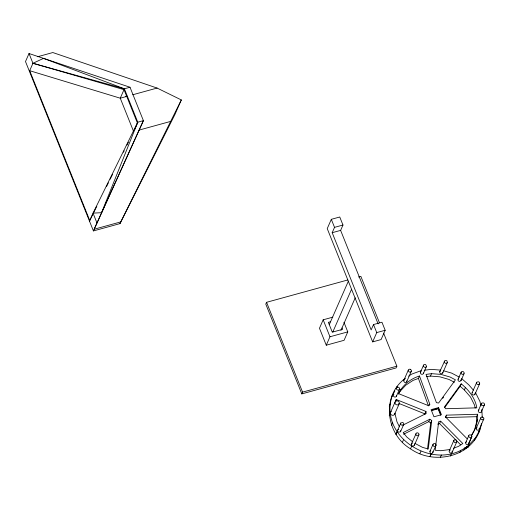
<?xml version="1.0" encoding="UTF-8"?>
<svg xmlns="http://www.w3.org/2000/svg" width="510" height="510" viewBox="0 0 510 510"><rect width="100%" height="100%" fill="white"/><g stroke="black" fill="none" stroke-linecap="round" stroke-linejoin="round"><path stroke-width="0.76" d="M481.465 423.638C476.187 455.768 435.298 466.491 410.531 448.825C385.605 434.036 381.225 395.569 405.482 378.197M479.916 429.732L475.403 437.988L468.83 445.02C435.738 473.254 376.813 437.229 392.623 394.651M474.459 430.395L476.576 422.057L476.582 416.689L477.647 414.26L446.428 415.14L445.364 417.569M471.412 435.495L475.524 427.966L477.64 419.634L477.647 414.26M482.243 417.454L481.873 409.466M423.504 372.899L423.345 373.632A1.619 1.441 23.7 0 1 420.355 372.485L423.555 365.141A1.619 1.441 23.7 0 1 425.678 364.625L426.545 366.288L423.345 373.632M424.817 414.522L425.926 411.43L396.225 399.489L395.428 401.313M425.926 411.43L426.188 413.476L402.97 425.085M427.482 449.144L430.689 422.949L431.753 420.52L429.834 419.207L403.18 432.537L406.801 437.019L412.864 441.966M431.753 420.52L428.26 449.023L422.471 447.346L414.777 443.324M466.42 441.877A1.619 1.441 23.7 0 0 465.624 443.088L466.057 444.127L467.211 444.682A1.619 1.441 23.7 0 0 468.747 443.713L468.747 442.954M471.814 436.726L471.367 435.247L469.869 434.775A1.619 1.441 23.7 0 0 468.69 436.101L469.123 437.134L470.277 437.695A1.619 1.441 23.7 0 0 471.814 436.726L468.747 443.713M411.321 444.127L411.289 444.879A1.619 1.441 23.7 0 0 413.189 446.135L414.356 445.23L418.927 434.826A1.619 1.441 23.7 0 0 416.326 433.111L411.321 444.127L411.761 443.515A1.619 1.441 23.7 0 1 412.488 443.222M415.886 433.723L415.854 434.482A1.619 1.441 23.7 0 0 417.754 435.731L418.927 434.826M395.664 401.695L396.225 399.489M478.852 432.155L479.814 428.349M429.943 451.344L430.179 452.816A1.619 1.441 23.7 0 0 432.416 453.218L436.069 445.236A1.504 1.345 23.7 0 0 435.763 444.229L435.731 444.184A1.619 1.441 23.7 0 0 433.009 444.357L429.943 451.344A1.619 1.441 23.7 0 1 430.784 450.604M433.009 444.357L433.245 445.829A1.619 1.441 23.7 0 0 435.483 446.231L435.973 445.657M432.901 452.644L433.003 452.223A1.504 1.345 23.7 0 0 432.882 451.522M439.779 371.637L439.684 372.383A1.619 1.441 23.7 0 0 442.737 372.944L447.302 362.54L447.066 361.067A1.619 1.441 23.7 0 0 444.835 360.659L439.779 371.637L440.27 371.063M444.344 361.233L444.248 361.979A1.619 1.441 23.7 0 0 447.302 362.54M442.737 372.944L442.833 372.192M423.555 365.141L423.421 365.492A1.619 1.441 23.7 0 0 426.417 366.639M458.114 379.185L457.986 379.536A1.619 1.441 23.7 0 0 459.663 381.41L460.976 380.689L464.043 373.696L464.125 372.625L463.309 371.682A1.619 1.441 23.7 0 0 461.187 372.198L458.114 379.185L458.656 378.649M461.187 372.198L461.053 372.549A1.619 1.441 23.7 0 0 464.043 373.696M446.428 415.14L445.695 417.129L467.217 438.842M460.976 380.689L461.059 379.618M450.196 450.177A1.619 1.441 23.7 0 0 449.131 451.586L450.024 452.867A1.619 1.441 23.7 0 0 452.153 452.351L452.14 451.082M456.718 441.947L456.603 440.474A1.619 1.441 23.7 0 0 453.696 441.182L454.595 442.47A1.619 1.441 23.7 0 0 456.718 441.947L452.153 452.351M472.502 392.4L472.343 392.515A1.619 1.441 23.7 0 0 474.019 395.02L475.084 394.013A1.619 1.441 23.7 0 0 475.039 393.248M479.515 383.96L479.649 383.609A1.619 1.441 23.7 0 0 478.418 381.773L476.907 382.111A1.619 1.441 23.7 0 0 478.59 384.617L479.515 383.96L474.944 394.364M92.584 214.85L89.773 220.543L29.682 70.692L32.94 63.285L43.522 58.363L124.383 88.797L137.776 122.183L101.579 212.683L93.03 213.129L89.505 221.155M400.809 423.051L400.662 423.396A1.619 1.441 23.7 0 0 401.466 425.085L403.378 424.932A1.619 1.441 23.7 0 0 402.568 422.439L400.809 423.051L397.596 430.389A1.619 1.441 23.7 0 0 398.399 432.072L400.312 431.925A1.619 1.441 23.7 0 0 400.662 430.517M181.324 99.934L120.736 221.92L94.159 229.232L143.399 120.634L130.012 87.248L29.025 53.524L25.5 61.551L93.419 230.922L119.997 223.609L174.949 114.457L181.324 99.934L157.105 88.064L52.817 52.549L37.632 56.731M130.012 87.248L124.383 88.797L120.258 98.2L133.645 131.586M125.881 96.651L126.512 95.223M134.589 129.444L137.776 122.183L143.399 120.634L93.419 230.922M119.997 223.609L120.736 221.92M347.82 279.952L266.558 302.315L265.78 304.081L301.799 393.892L396.091 367.946L396.869 366.18L383.584 333.055M331.315 219.326L327.235 228.614L372.657 341.885L381.097 339.564L385.171 330.27L381.952 322.237L373.511 324.558L371.165 329.906L332.188 232.707L334.534 227.358L331.315 219.326L339.749 216.999L342.975 225.037L340.623 230.386L378.127 323.901M332.82 317.156L323.168 319.808L319.47 328.236L326.272 345.2L344.084 340.297L347.782 331.876L343.938 322.282M329.269 324.666L348.336 281.227M301.799 393.892L302.57 392.126L266.558 302.315M326.272 345.2L329.97 336.772L323.168 319.808M332.807 331.978L351.556 289.266M340.929 330.384L355.228 297.802M372.657 341.885L376.737 332.59L373.511 324.558M396.072 388.818L397.137 386.389M389.238 406.215L390.303 403.786M396.436 396.181L399.508 389.194M403.716 380.575L408.281 370.171M390.564 412.316L395.135 401.912M389.226 415.777L390.29 413.349M398.52 394.103C402.231 385.273 410.403 378.764 419.488 375.997L429.815 404.239L429.286 405.45M406.789 381.576L411.353 371.172M394.612 414.267L399.177 403.863A2.244 2.002 23.7 0 0 396.914 400.841A2.244 2.002 23.7 0 0 395.377 403.958A2.244 2.002 23.7 0 0 399.177 403.863M391.514 425.276L392.579 422.847M428.476 405.922L418.423 378.426L419.488 375.997M395.996 434.246L397.06 431.817L396.034 434.29M400.548 431.632L403.62 424.639M426.551 376.616L430.485 376.087L431.549 373.658L440.991 374.404L450.075 377.03L455.436 379.842L438.613 403.027L436.42 402.651L426.041 374.397L431.549 373.658M402.441 442.227L403.506 439.798M410.531 448.825L411.595 446.397M403.518 434.259L428.77 421.636L429.834 419.207M440.634 415.223L438.058 408.79L438.587 407.586L431.09 409.651L433.953 416.791L441.45 414.732L438.587 407.586M419.857 453.709L420.922 451.28M437.593 424.116L439.633 423.619L440.697 421.19L462.831 443.522L458.471 446.403L453.498 448.22M444.79 407.433L460.147 386.268L461.219 383.839C468.754 389.927 475.212 398.061 476.825 407.841L445.593 408.714L444.459 406.929L461.219 383.839M429.898 456.616L430.963 454.187M429.956 456.635L431.02 454.206M475.218 408.025L474.498 405.029L470.507 397.041L464.355 389.94L465.426 387.511M440.315 457.451L441.379 455.022M472.107 392.815L476.678 382.411M449.284 450.853L453.855 440.449M450.419 456.118L451.484 453.69M459.759 452.701L460.823 450.279M478.399 410.531L481.465 403.537M465.675 442.712L468.747 435.725M463.877 450.005L464.942 447.576M476.576 422.057L477.64 419.634M479.03 409.925L478.915 409.976A1.619 1.441 23.7 0 0 478.565 412.003L480.018 412.705A1.619 1.441 23.7 0 0 481.089 412.252L484.372 404.953A1.619 1.441 23.7 0 0 483.563 402.951L481.982 402.989A1.619 1.441 23.7 0 0 481.638 405.01L483.091 405.718A1.619 1.441 23.7 0 0 484.156 405.265L484.372 404.953M465.821 448.723L466.886 446.301M468.798 443.394L471.865 436.407M467.766 447.448L468.83 445.02M476.219 428.247L480.783 417.843M474.338 440.417L475.403 437.988M479.221 429.452L483.786 419.048M467.868 447.385L468.945 444.943M137.776 122.183L93.03 213.129L96.945 222.895M93.285 213.429L96.792 206.308M106.622 186.386L108.375 182.822M110.134 179.265L112.589 174.286M123.471 152.222L124.172 150.801M126.977 145.108L128.38 142.264M400.994 389.073L398.527 393.624L428.202 405.552L429.815 404.239M391.559 397.08L394.944 390.883M471.469 435.871L474.083 431.077M442.693 398.367L443.623 397.08M397.736 430.038L398.673 429.394M399.929 391.501L405.826 385.152L413.119 380.364L418.423 378.426M408.599 376.15L411.717 374.104L421.113 370.681M440.697 421.19L438.657 421.687L435.157 450.26L440.863 450.712L449.954 449.514M127.404 96.231L120.258 98.2L29.682 70.692M132.734 94.764L157.105 88.064M139.275 130.037L170.493 121.45M334.534 227.358L342.975 225.037M332.188 232.707L340.623 230.386M358.555 277L360.85 276.369L379.453 322.747M330.563 321.74L328.351 322.345L332.291 332.169L342.599 329.332L342.038 327.93M329.97 336.772L347.782 331.876M376.737 332.59L385.171 330.27M302.57 392.126L396.869 366.18M432.544 409.983L436.892 408.784M431.307 410.652L438.058 408.79M424.205 370.273L431.16 369.361L440.78 370.12M446.142 417.543L476.582 416.689M430.485 376.087L439.926 376.833L449.01 379.459L454.372 382.27M29.025 53.524L32.94 63.285L124.383 88.797M32.94 63.285L124.013 89.639L137.407 123.025M443.687 370.802L451.618 373.097L459.37 377.158M398.782 403.378L424.862 413.859M428.77 421.636L430.689 422.949M461.652 378.598L468.767 384.808L473.414 390.175M460.147 386.268L464.355 389.94M439.633 423.619L460.657 444.835M475.479 392.56L479.961 401.529L481.006 405.858M399.451 426.844L396.965 421.789L394.899 413.234M438.619 409.077L440.283 413.221M420.489 372.128A1.619 1.441 23.7 0 1 421.024 371.599M414.388 444.471A1.619 1.441 23.7 0 1 414.356 445.23M396.5 395.428A1.619 1.441 23.7 0 1 395.626 396.958L395.231 397.041A1.619 1.441 23.7 0 1 393.733 396.442L393.503 396.104A1.619 1.441 23.7 0 1 393.905 394.383M481.332 410.818A1.619 1.441 23.7 0 1 481.306 411.94M479.151 428.323A1.619 1.441 23.7 0 1 478.406 430.223L476.825 429.987A1.619 1.441 23.7 0 1 477.028 427.469M406.789 380.817A1.619 1.441 23.7 0 1 404.456 382.283L403.659 380.951A1.619 1.441 23.7 0 1 404.13 379.95M404.456 379.74A1.619 1.441 23.7 0 1 404.844 379.625M394.785 413.234A2.244 2.002 23.7 0 1 391.706 415.089A2.244 2.002 23.7 0 1 391.278 411.551M397.711 387.122L397.315 387.211A1.619 1.441 23.7 0 0 396.57 389.117L396.799 389.455A1.619 1.441 23.7 0 0 398.297 390.054L398.692 389.965A1.619 1.441 23.7 0 0 399.438 388.065L399.413 388.021A1.517 1.358 23.7 0 0 398.578 387.268L397.711 387.122M482.976 419.819L481.389 419.59A1.619 1.441 23.7 0 1 482.409 416.989L483.722 417.919A1.619 1.441 23.7 0 1 482.976 419.819M410.231 369.285L409.817 369.202A1.619 1.441 23.7 0 0 408.229 370.547L409.02 371.879A1.619 1.441 23.7 0 0 411.194 370.05L410.231 369.285"/></g></svg>
